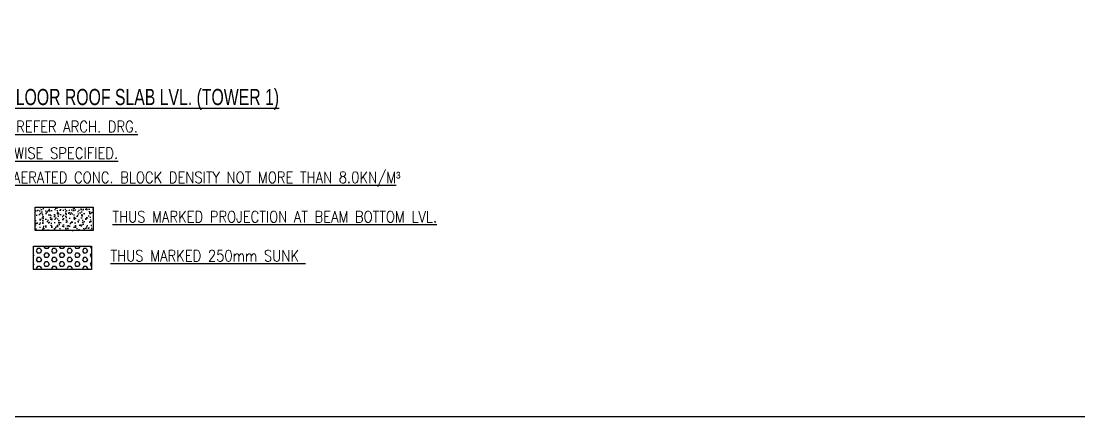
# Model space of a CAD drawing. Header units: millimetres. Extents: x 1078357 to 2594950, y -4969473 to -4636555.
# Drawn here: x 2183805 to 2209993, y -4685835 to -4676022 of the extents above; entities that cross this region are included whole.
import ezdxf

# ---------------------------------------------------------------- set-up
doc = ezdxf.new("R2010")
doc.units = ezdxf.units.MM
doc.layers.add('Boundary', color=40, linetype='Continuous', lineweight=30)
doc.layers.add('HATCH', color=8, linetype='Continuous', lineweight=30)
for name, color, linetype in [('S TEXT', 7, 'Continuous'), ('S-LEGEND', 7, 'Continuous'), ('SLAB FOLD', 8, 'Continuous')]:
    doc.layers.add(name, color=color, linetype=linetype)
doc.styles.add('ROMANS', font='romans.shx', dxfattribs={"width": 0.85})
doc.styles.add('SANSSERIF', font='sas_____.pfb')

msp = doc.modelspace()

# ---------------------------------------------------------------- hatches: boundary and pattern name
at = {"layer": 'HATCH'}
h = msp.add_hatch(dxfattribs=at)
h.set_pattern_fill('AR-SAND', color=8, scale=3, angle=90)
h.set_pattern_definition([(127.5, (1437721.17, -43833.1), (-146.8239712, -4.800094), [0, -115.824, 0, -129.54, 0, -123.825]), (97.5, (1437721.17, -43833.1), (-215.04753, 134.856985), [0, -62.484, 0, -104.394, 0, -40.005]), (57.5, (1437721.17, -43926.83), (-0.4311554, 237.297711), [0, -38.1, 0, -137.16, 0, -179.07]), (47.5, (1437721.17, -43926.83), (-66.878797, 229.066936), [0, -19.05, 0, -89.916, 0, -102.87])])
h.paths.add_polyline_path([(2184154.9, -4680631.5), (2185590.5, -4680631.5), (2185590.5, -4681212.8), (2184154.9, -4681212.8)])
at = {"layer": 'SLAB FOLD', "ltscale": 1000}
h = msp.add_hatch(dxfattribs=at)
h.set_pattern_fill('HEX', color=8, scale=20, angle=180)
h.set_pattern_definition([(180, (2136648.75, -4436836.45), (-1e-14, -109.985226), [63.5, -127]), (300, (2136648.75, -4436836.45), (95.25, 54.992613), [63.5, -127]), (240, (2136585.25, -4436836.45), (95.25, -54.992613), [63.5, -127])])
h.paths.add_polyline_path([(2184108.1, -4681599.4), (2185543.6, -4681599.4), (2185543.6, -4682180.8), (2184108.1, -4682180.8)])

# ---------------------------------------------------------------- linework, layer by layer
at = {"layer": 'Boundary', "ltscale": 700, "elevation": 0}
msp.add_lwpolyline([(2156000.8, -4636994.1), (2260152.3, -4636994.1), (2260152.3, -4685834.5), (2156000.8, -4685834.5)], close=True, dxfattribs=at)
at = {"layer": 'S-LEGEND', "color": 1, "linetype": 'Continuous', "elevation": 0.2}
for points in [[(2184154.9, -4680631.5), (2185590.5, -4680631.5), (2185590.5, -4681212.8), (2184154.9, -4681212.8)], [(2184108.1, -4681599.4), (2185543.6, -4681599.4), (2185543.6, -4682180.8), (2184108.1, -4682180.8)]]:
    msp.add_lwpolyline(points, close=True, dxfattribs=at)

# ---------------------------------------------------------------- texts
at = {"layer": 'S TEXT', "color": 1, "extrusion": (-1.33677e-08, 3.74197e-09, 1), "style": 'SANSSERIF', "width": 0.7}
msp.add_text('%%USTRUCTURAL LAYOUT TYPE- AT TYPICAL FLOOR ROOF SLAB LVL. (TOWER 1)', height=400, dxfattribs=at).set_placement((2175412.9, -4678103.3, 0.2))
at = {"layer": 'S-LEGEND', "color": 0, "linetype": 'Continuous', "style": 'ROMANS', "width": 0.85}
for s, p in [('%%U* FOR ALL CENTRE LINE DIMENSIONS & LOCATION REFER ARCH. DRG.', (2175525, -4678777.5, 0.2)), ('%%U* ALL SLABS 125THK. R.C.C. SLAB UNLESS OTHERWISE SPECIFIED.', (2175525, -4679435.8, 0.2)), ('%%UTHUS MARKED PROJECTION AT BEAM BOTTOM LVL.', (2186065.5, -4681011.6, 0.2)), ('%%UTHUS MARKED 250mm SUNK ', (2186018.7, -4681979.5, 0.2))]:
    msp.add_text(s, height=280.28, dxfattribs=at).set_placement(p)
at = {"layer": 'S-LEGEND', "color": 0, "linetype": 'Continuous', "insert": (2175648.3, -4680130.7, 0.2), "char_height": 280.2804, "width": 26415.119, "attachment_point": 7, "style": 'ROMANS'}
msp.add_mtext('{\\L*BLOCK MASONARY MUST BE WITH LIGHT WEIGHT AERATED CONC. BLOCK DENSITY NOT MORE THAN 8.0KN/M\\fArial|b0|i0|c0|p34;\\l³}', dxfattribs=at)

doc.saveas('drawing.dxf')
